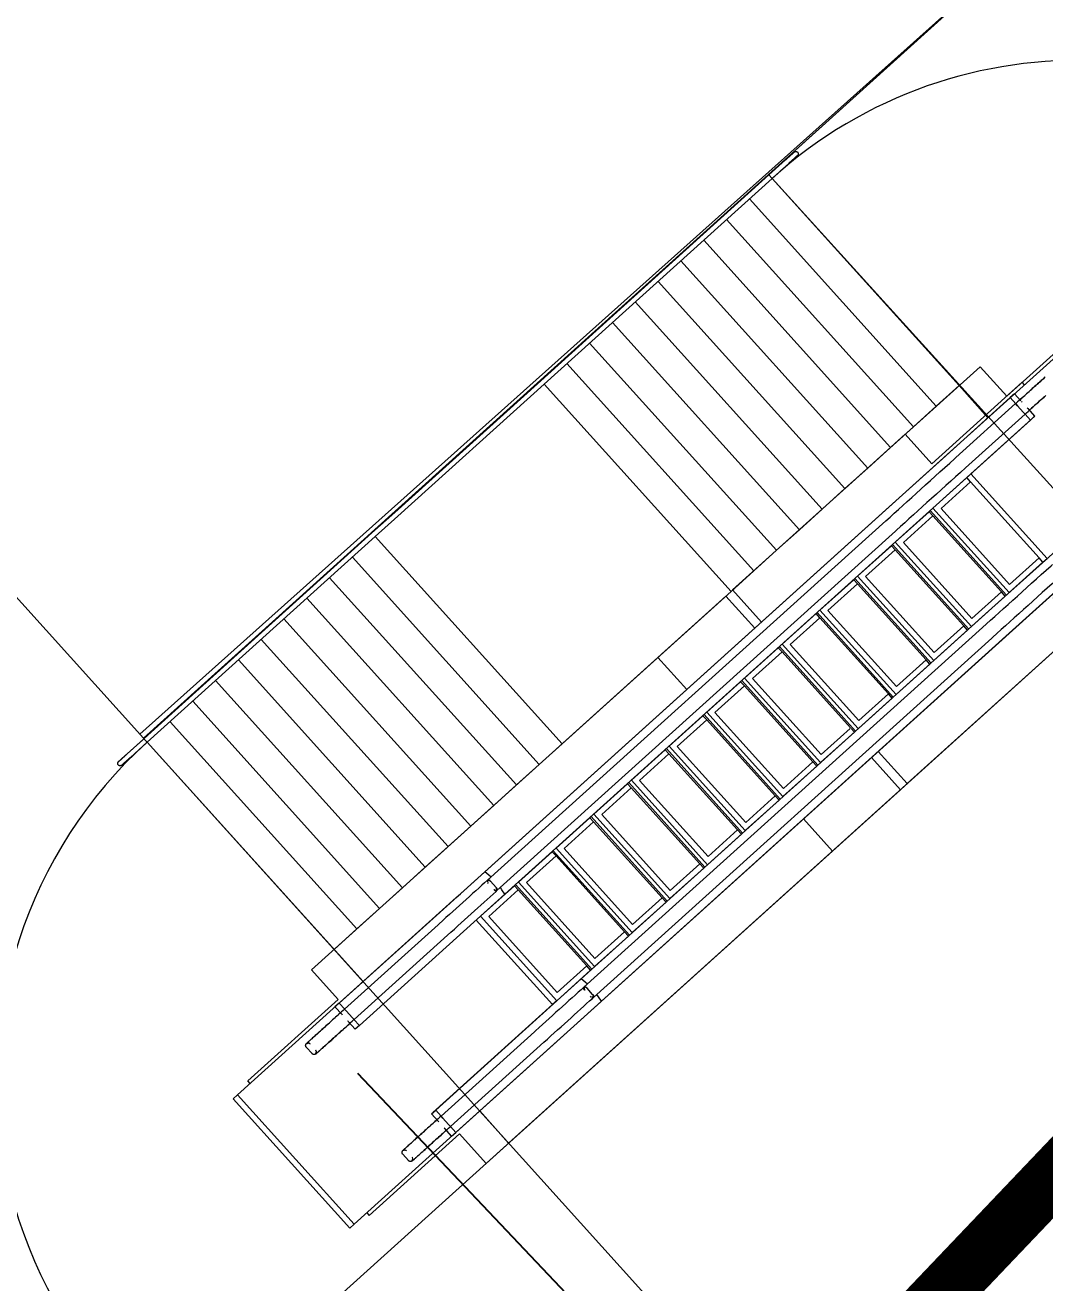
# Model space of a CAD drawing. Header units: metres. Extents: x 286532 to 329498, y 7396783 to 7466136.
# Drawn here: x 320683.23 to 320692.2, y 7414663.21 to 7414674.26 of the extents above; entities that cross this region are included whole.
import ezdxf

# ---------------------------------------------------------------- set-up
doc = ezdxf.new("R2010")
doc.units = ezdxf.units.M
doc.header["$LTSCALE"] = 10
doc.layers.get('0').update_dxf_attribs({"color": 255})
for name, color, linetype, lineweight in [('_  ARQ-AUX-001', 1, 'Continuous', 5), ('_AUX-PLATAFORMA COTAS', 1, 'Continuous', 25), ('_TEXTO DESAP ESTAÇÕES', 50, 'Continuous', 0), ('X1$0$ARQ-COR-VIS', 1, 'Continuous', 5), ('X1$0$ARQ-GEN', 1, 'Continuous', 5)]:
    doc.layers.add(name, color=color, linetype=linetype, lineweight=lineweight)
doc.styles.get("Standard").update_dxf_attribs({"font": 'arial.ttf'})
doc.dimstyles.new('ISO-25', dxfattribs={"dimtxt": 2.5, "dimasz": 2.5, "dimexe": 1.25, "dimexo": 0.625, "dimtad": 1, "dimtxsty": 'Standard', "dimcen": 2.5, "dimadec": 0, "dimazin": 0, "dimtfac": 1, "dimtmove": 0, "dimatfit": 3, "dimfxl": 1, "dimarcsym": 0})

# ---------------------------------------------------------------- blocks, each defined once
blk = doc.blocks.new('X1$0$Railing - FE0-42mm-2545997-E05 - IMPLANTAÇÃO')
at = {"layer": 'X1$0$ARQ-COR-VIS'}
for p, q in [((-0.021, 0.198), (-0.021, 0)), ((-0.021, 0.198), (-0.021, 0.013)), ((0.021, 0), (0.021, 0.198)), ((0.021, 0.013), (0.021, 0.198)), ((-0.018, 0.013), (-0.018, 0.013)), ((0.018, 0.013), (0.018, 0.013))]:
    blk.add_line(p, q, dxfattribs=at)
at = {"layer": 'X1$0$ARQ-COR-VIS', "flags": 128}
for points in [[(-0.021, 0.3), (-0.021, 0.301), (-0.021, 0.302), (-0.021, 0.303), (-0.021, 0.303), (-0.021, 0.304), (-0.02, 0.305), (-0.02, 0.306), (-0.02, 0.307), (-0.02, 0.307), (-0.019, 0.308), (-0.019, 0.309), (-0.019, 0.31), (-0.018, 0.31), (-0.018, 0.311), (-0.017, 0.312), (-0.017, 0.313), (-0.016, 0.313), (-0.016, 0.314), (-0.015, 0.314), (-0.015, 0.315), (-0.014, 0.316), (-0.013, 0.316), (-0.013, 0.317), (-0.012, 0.317), (-0.011, 0.318), (-0.011, 0.318), (-0.01, 0.319), (-0.009, 0.319), (-0.008, 0.319), (-0.008, 0.32), (-0.007, 0.32), (-0.006, 0.32), (-0.005, 0.32), (-0.004, 0.321), (-0.004, 0.321), (-0.003, 0.321), (-0.002, 0.321), (-0.001, 0.321), (0, 0.321), (0, 0.321)], [(-0.021, 0.3), (-0.021, 0.3), (-0.021, 0.3), (-0.021, 0.299), (-0.021, 0.299), (-0.021, 0.298), (-0.021, 0.297), (-0.021, 0.296), (-0.021, 0.295), (-0.021, 0.293), (-0.021, 0.292), (-0.021, 0.29), (-0.021, 0.289), (-0.021, 0.287), (-0.021, 0.284), (-0.021, 0.282), (-0.021, 0.28), (-0.021, 0.277), (-0.021, 0.275), (-0.021, 0.272), (-0.021, 0.269), (-0.021, 0.266), (-0.021, 0.263), (-0.021, 0.26), (-0.021, 0.257), (-0.021, 0.253), (-0.021, 0.25), (-0.021, 0.246), (-0.021, 0.243), (-0.021, 0.239), (-0.021, 0.235), (-0.021, 0.231), (-0.021, 0.228), (-0.021, 0.224), (-0.021, 0.22), (-0.021, 0.216), (-0.021, 0.212), (-0.021, 0.208), (-0.021, 0.204), (-0.021, 0.199), (-0.021, 0.198)], [(-0.021, 0.198), (-0.021, 0.202), (-0.021, 0.207), (-0.021, 0.211), (-0.021, 0.215), (-0.021, 0.219), (-0.021, 0.223), (-0.021, 0.226), (-0.021, 0.23), (-0.021, 0.234), (-0.021, 0.238), (-0.021, 0.242), (-0.021, 0.245), (-0.021, 0.249), (-0.021, 0.252), (-0.021, 0.256), (-0.021, 0.259), (-0.021, 0.262), (-0.021, 0.265), (-0.021, 0.268), (-0.021, 0.271), (-0.021, 0.274), (-0.021, 0.277), (-0.021, 0.279), (-0.021, 0.282), (-0.021, 0.284), (-0.021, 0.286), (-0.021, 0.288), (-0.021, 0.29), (-0.021, 0.292), (-0.021, 0.293), (-0.021, 0.294), (-0.021, 0.296), (-0.021, 0.297), (-0.021, 0.298), (-0.021, 0.299), (-0.021, 0.299), (-0.021, 0.3), (-0.021, 0.3), (-0.021, 0.3)], [(0, 0.321), (0.001, 0.321), (0.002, 0.321), (0.003, 0.321), (0.003, 0.321), (0.004, 0.321), (0.005, 0.32), (0.006, 0.32), (0.007, 0.32), (0.007, 0.32), (0.008, 0.319), (0.009, 0.319), (0.01, 0.319), (0.01, 0.318), (0.011, 0.318), (0.012, 0.317), (0.013, 0.317), (0.013, 0.316), (0.014, 0.316), (0.014, 0.315), (0.015, 0.315), (0.016, 0.314), (0.016, 0.313), (0.017, 0.313), (0.017, 0.312), (0.018, 0.311), (0.018, 0.311), (0.019, 0.31), (0.019, 0.309), (0.019, 0.308), (0.02, 0.308), (0.02, 0.307), (0.02, 0.306), (0.02, 0.305), (0.021, 0.304), (0.021, 0.304), (0.021, 0.303), (0.021, 0.302), (0.021, 0.301), (0.021, 0.3), (0.021, 0.3)], [(0.021, 0.198), (0.021, 0.202), (0.021, 0.207), (0.021, 0.211), (0.021, 0.215), (0.021, 0.219), (0.021, 0.223), (0.021, 0.226), (0.021, 0.23), (0.021, 0.234), (0.021, 0.238), (0.021, 0.242), (0.021, 0.245), (0.021, 0.249), (0.021, 0.252), (0.021, 0.256), (0.021, 0.259), (0.021, 0.262), (0.021, 0.265), (0.021, 0.268), (0.021, 0.271), (0.021, 0.274), (0.021, 0.277), (0.021, 0.279), (0.021, 0.282), (0.021, 0.284), (0.021, 0.286), (0.021, 0.288), (0.021, 0.29), (0.021, 0.292), (0.021, 0.293), (0.021, 0.294), (0.021, 0.296), (0.021, 0.297), (0.021, 0.298), (0.021, 0.299), (0.021, 0.299), (0.021, 0.3), (0.021, 0.3), (0.021, 0.3)], [(0.021, 0.3), (0.021, 0.3), (0.021, 0.3), (0.021, 0.299), (0.021, 0.299), (0.021, 0.298), (0.021, 0.297), (0.021, 0.296), (0.021, 0.295), (0.021, 0.293), (0.021, 0.292), (0.021, 0.29), (0.021, 0.289), (0.021, 0.287), (0.021, 0.284), (0.021, 0.282), (0.021, 0.28), (0.021, 0.277), (0.021, 0.275), (0.021, 0.272), (0.021, 0.269), (0.021, 0.266), (0.021, 0.263), (0.021, 0.26), (0.021, 0.257), (0.021, 0.253), (0.021, 0.25), (0.021, 0.246), (0.021, 0.243), (0.021, 0.239), (0.021, 0.235), (0.021, 0.231), (0.021, 0.228), (0.021, 0.224), (0.021, 0.22), (0.021, 0.216), (0.021, 0.212), (0.021, 0.208), (0.021, 0.204), (0.021, 0.199), (0.021, 0.198)]]:
    blk.add_lwpolyline(points, dxfattribs=at)
at = {"layer": 'X1$0$ARQ-COR-VIS'}
for start, end in [(154.2857, 180), (360, 25.7143)]:
    blk.add_arc((0, 0), 0.021, start, end, dxfattribs=at)
blk = doc.blocks.new('X1$0$Railing - FE0-42mm-2545999-E05 - IMPLANTAÇÃO')
at = {"layer": 'X1$0$ARQ-COR-VIS'}
for p, q in [((0.021, -0.198), (0.021, 0)), ((-0.021, -0.004), (-0.021, -0.198)), ((-0.021, -0.013), (-0.021, -0.198)), ((-0.018, -0.013), (-0.018, -0.013)), ((0.018, -0.013), (0.018, -0.013)), ((0.021, -0.198), (0.021, -0.013))]:
    blk.add_line(p, q, dxfattribs=at)
at = {"layer": 'X1$0$ARQ-COR-VIS', "flags": 128}
for points in [[(-0.021, -0.3), (-0.021, -0.3), (-0.021, -0.3), (-0.021, -0.299), (-0.021, -0.299), (-0.021, -0.298), (-0.021, -0.297), (-0.021, -0.296), (-0.021, -0.295), (-0.021, -0.293), (-0.021, -0.292), (-0.021, -0.29), (-0.021, -0.289), (-0.021, -0.287), (-0.021, -0.284), (-0.021, -0.282), (-0.021, -0.28), (-0.021, -0.277), (-0.021, -0.275), (-0.021, -0.272), (-0.021, -0.269), (-0.021, -0.266), (-0.021, -0.263), (-0.021, -0.26), (-0.021, -0.257), (-0.021, -0.253), (-0.021, -0.25), (-0.021, -0.246), (-0.021, -0.243), (-0.021, -0.239), (-0.021, -0.235), (-0.021, -0.231), (-0.021, -0.228), (-0.021, -0.224), (-0.021, -0.22), (-0.021, -0.216), (-0.021, -0.212), (-0.021, -0.208), (-0.021, -0.204), (-0.021, -0.199), (-0.021, -0.198)], [(-0.021, -0.198), (-0.021, -0.202), (-0.021, -0.207), (-0.021, -0.211), (-0.021, -0.215), (-0.021, -0.219), (-0.021, -0.223), (-0.021, -0.226), (-0.021, -0.23), (-0.021, -0.234), (-0.021, -0.238), (-0.021, -0.242), (-0.021, -0.245), (-0.021, -0.249), (-0.021, -0.252), (-0.021, -0.256), (-0.021, -0.259), (-0.021, -0.262), (-0.021, -0.265), (-0.021, -0.268), (-0.021, -0.271), (-0.021, -0.274), (-0.021, -0.277), (-0.021, -0.279), (-0.021, -0.282), (-0.021, -0.284), (-0.021, -0.286), (-0.021, -0.288), (-0.021, -0.29), (-0.021, -0.292), (-0.021, -0.293), (-0.021, -0.294), (-0.021, -0.296), (-0.021, -0.297), (-0.021, -0.298), (-0.021, -0.299), (-0.021, -0.299), (-0.021, -0.3), (-0.021, -0.3), (-0.021, -0.3)], [(0.021, -0.198), (0.021, -0.202), (0.021, -0.207), (0.021, -0.211), (0.021, -0.215), (0.021, -0.219), (0.021, -0.223), (0.021, -0.226), (0.021, -0.23), (0.021, -0.234), (0.021, -0.238), (0.021, -0.242), (0.021, -0.245), (0.021, -0.249), (0.021, -0.252), (0.021, -0.256), (0.021, -0.259), (0.021, -0.262), (0.021, -0.265), (0.021, -0.268), (0.021, -0.271), (0.021, -0.274), (0.021, -0.277), (0.021, -0.279), (0.021, -0.282), (0.021, -0.284), (0.021, -0.286), (0.021, -0.288), (0.021, -0.29), (0.021, -0.292), (0.021, -0.293), (0.021, -0.294), (0.021, -0.296), (0.021, -0.297), (0.021, -0.298), (0.021, -0.299), (0.021, -0.299), (0.021, -0.3), (0.021, -0.3), (0.021, -0.3)], [(0.021, -0.3), (0.021, -0.3), (0.021, -0.3), (0.021, -0.299), (0.021, -0.299), (0.021, -0.298), (0.021, -0.297), (0.021, -0.296), (0.021, -0.295), (0.021, -0.293), (0.021, -0.292), (0.021, -0.29), (0.021, -0.289), (0.021, -0.287), (0.021, -0.284), (0.021, -0.282), (0.021, -0.28), (0.021, -0.277), (0.021, -0.275), (0.021, -0.272), (0.021, -0.269), (0.021, -0.266), (0.021, -0.263), (0.021, -0.26), (0.021, -0.257), (0.021, -0.253), (0.021, -0.25), (0.021, -0.246), (0.021, -0.243), (0.021, -0.239), (0.021, -0.235), (0.021, -0.231), (0.021, -0.228), (0.021, -0.224), (0.021, -0.22), (0.021, -0.216), (0.021, -0.212), (0.021, -0.208), (0.021, -0.204), (0.021, -0.199), (0.021, -0.198)], [(0, -0.321), (-0.001, -0.321), (-0.002, -0.321), (-0.003, -0.321), (-0.003, -0.321), (-0.004, -0.321), (-0.005, -0.32), (-0.006, -0.32), (-0.007, -0.32), (-0.007, -0.32), (-0.008, -0.319), (-0.009, -0.319), (-0.01, -0.319), (-0.01, -0.318), (-0.011, -0.318), (-0.012, -0.317), (-0.013, -0.317), (-0.013, -0.316), (-0.014, -0.316), (-0.014, -0.315), (-0.015, -0.315), (-0.016, -0.314), (-0.016, -0.313), (-0.017, -0.313), (-0.017, -0.312), (-0.018, -0.311), (-0.018, -0.311), (-0.019, -0.31), (-0.019, -0.309), (-0.019, -0.308), (-0.02, -0.308), (-0.02, -0.307), (-0.02, -0.306), (-0.02, -0.305), (-0.021, -0.304), (-0.021, -0.304), (-0.021, -0.303), (-0.021, -0.302), (-0.021, -0.301), (-0.021, -0.3), (-0.021, -0.3)], [(0.021, -0.3), (0.021, -0.301), (0.021, -0.302), (0.021, -0.303), (0.021, -0.303), (0.021, -0.304), (0.02, -0.305), (0.02, -0.306), (0.02, -0.307), (0.02, -0.307), (0.019, -0.308), (0.019, -0.309), (0.019, -0.31), (0.018, -0.31), (0.018, -0.311), (0.017, -0.312), (0.017, -0.313), (0.016, -0.313), (0.016, -0.314), (0.015, -0.314), (0.015, -0.315), (0.014, -0.316), (0.013, -0.316), (0.013, -0.317), (0.012, -0.317), (0.011, -0.318), (0.011, -0.318), (0.01, -0.319), (0.009, -0.319), (0.008, -0.319), (0.008, -0.32), (0.007, -0.32), (0.006, -0.32), (0.005, -0.32), (0.004, -0.321), (0.004, -0.321), (0.003, -0.321), (0.002, -0.321), (0.001, -0.321), (0, -0.321), (0, -0.321)]]:
    blk.add_lwpolyline(points, dxfattribs=at)
at = {"layer": 'X1$0$ARQ-COR-VIS'}
for start, end in [(180, 205.7143), (334.2857, 360)]:
    blk.add_arc((0, 0), 0.021, start, end, dxfattribs=at)
blk = doc.blocks.new('X1$0$Railing - Railing-2534729-E05 - IMPLANTAÇÃO')
at = {"layer": 'X1$0$ARQ-COR-VIS'}
for p, q in [((354.969, 457.216), (352.297, 456.823)), ((354.975, 457.174), (352.304, 456.782)), ((354.969, 457.216), (354.975, 457.174)), ((352.297, 456.823), (350.586, 456.572)), ((352.304, 456.782), (350.592, 456.53)), ((350.319, 456.533), (347.652, 456.141)), ((350.586, 456.572), (350.319, 456.533)), ((350.592, 456.53), (350.325, 456.491)), ((350.325, 456.491), (347.654, 456.099)), ((347.654, 456.099), (347.647, 456.14))]:
    blk.add_line(p, q, dxfattribs=at)
at = {"rotation": 278.3601368995013}
for name, p in [('X1$0$Railing - FE0-42mm-2545997-E05 - IMPLANTAÇÃO', (354.972, 457.195)), ('X1$0$Railing - FE0-42mm-2545999-E05 - IMPLANTAÇÃO', (347.65, 456.119))]:
    blk.add_blockref(name, p, dxfattribs=at)
blk = doc.blocks.new('X1$0$Escalator-thyssenkrupp-VelinoXtra-EN115 - VELINO Xtra 35_ 4EK _800_  0_5 m_s 2 flat steps_1000 mm-2534933-E05 - IMPLANTAÇÃO')
at = {"layer": 'X1$0$ARQ-GEN'}
for p, q in [((-1.066, 3.267), (-1.066, 5.177)), ((-1.096, 5.028), (-1.096, 3.958)), ((-1.066, 4.023), (-0.984, 4.023)), ((-1.066, 4.023), (-1.066, 3.973)), ((-0.974, 4.023), (-0.967, 4.023)), ((-0.899, 4.023), (-0.891, 4.023)), ((-0.891, 4.023), (-0.801, 4.023)), ((-0.801, 4.023), (-0.801, 3.973)), ((-0.8, 4.023), (-0.8, 3.267)), ((0.466, 4.008), (0.466, 2.818)), ((-1.446, 3.958), (-1.446, 1.028)), ((-1.096, 3.958), (-1.446, 3.958)), ((-0.994, 3.973), (-1.066, 3.973)), ((-1.066, 3.973), (-0.994, 3.973)), ((-1.066, 3.171), (-1.066, 3.973)), ((-0.97, 3.973), (-0.995, 3.973)), ((-0.995, 3.973), (-0.995, 3.266)), ((-0.995, 3.973), (-0.97, 3.973)), ((-0.896, 3.973), (-0.97, 3.973)), ((-0.97, 3.973), (-0.896, 3.973)), ((-0.871, 3.973), (-0.896, 3.973)), ((-0.896, 3.973), (-0.871, 3.973)), ((-0.801, 3.973), (-0.872, 3.973)), ((-0.872, 3.973), (-0.801, 3.973)), ((-0.871, 3.266), (-0.871, 3.973)), ((-0.801, 3.973), (-0.801, 3.171)), ((0.201, 3.171), (0.201, 3.973)), ((0.846, 3.958), (0.846, 1.028)), ((-1.066, 2.818), (-1.066, 3.267)), ((-1.066, 3.218), (-1.066, 3.267)), ((-1.066, 3.267), (-1.066, 3.267)), ((-1.066, 3.218), (-1.066, 3.218)), ((-0.8, 3.267), (0.2, 3.267)), ((-0.8, 3.267), (-0.8, 3.218)), ((-0.8, 3.218), (-0.8, 2.818)), ((-0.75, 3.218), (-0.8, 3.218)), ((-0.75, 2.868), (-0.75, 3.218)), ((0.15, 3.218), (-0.75, 3.218)), ((-0.75, 3.218), (0.15, 3.218)), ((0.15, 3.218), (-0.75, 3.218)), ((0.2, 3.218), (0.15, 3.218)), ((0.15, 3.218), (0.15, 2.868)), ((0.2, 3.218), (0.2, 3.267)), ((0.2, 2.818), (0.2, 3.218)), ((-1.066, 2.539), (-1.066, 3.171)), ((-0.801, 3.171), (-0.801, 2.539)), ((0.201, 2.539), (0.201, 3.171)), ((0.465, 3.171), (0.465, 2.539)), ((-1.066, -2.538), (-1.066, 2.818)), ((-0.8, 2.818), (0.2, 2.818)), ((0.2, 2.785), (-0.8, 2.785)), ((-0.8, 2.771), (-0.8, 2.784)), ((-0.8, 2.771), (-0.8, 2.371)), ((-0.75, 2.771), (-0.8, 2.771)), ((0.15, 2.868), (-0.75, 2.868)), ((-0.75, 2.422), (-0.75, 2.771)), ((0.15, 2.771), (-0.75, 2.771)), ((0.2, 2.771), (0.15, 2.771)), ((0.15, 2.771), (0.15, 2.422)), ((0.2, 2.784), (0.2, 2.771)), ((0.2, 2.371), (0.2, 2.771)), ((0.466, 2.818), (0.466, -2.538)), ((-1.066, -2.25), (-1.066, 2.539)), ((-0.995, 2.437), (-0.995, -2.281)), ((-0.871, -2.281), (-0.871, 2.437)), ((-0.801, 2.539), (-0.801, -2.25)), ((0.201, -2.25), (0.201, 2.539)), ((0.271, 2.437), (0.271, -2.281)), ((0.395, -2.281), (0.395, 2.437)), ((0.465, 2.539), (0.465, -2.25)), ((-0.8, 2.371), (0.2, 2.371)), ((0.2, 2.339), (-0.8, 2.339)), ((-0.8, 2.325), (-0.8, 2.337)), ((-0.8, 2.325), (-0.8, 1.925)), ((-0.75, 2.325), (-0.8, 2.325)), ((0.15, 2.422), (-0.75, 2.422)), ((-0.75, 1.975), (-0.75, 2.325)), ((0.15, 2.325), (-0.75, 2.325)), ((0.2, 2.325), (0.15, 2.325)), ((0.15, 2.325), (0.15, 1.975)), ((0.2, 2.337), (0.2, 2.325)), ((0.2, 1.925), (0.2, 2.325)), ((-0.8, 1.925), (0.2, 1.925)), ((0.2, 1.893), (-0.8, 1.893)), ((-0.8, 1.879), (-0.8, 1.891)), ((0.15, 1.975), (-0.75, 1.975)), ((0.2, 1.891), (0.2, 1.879)), ((-0.8, 1.879), (-0.8, 1.479)), ((-0.75, 1.879), (-0.8, 1.879)), ((-0.75, 1.529), (-0.75, 1.879)), ((0.15, 1.879), (-0.75, 1.879)), ((0.2, 1.879), (0.15, 1.879)), ((0.15, 1.879), (0.15, 1.529)), ((0.2, 1.479), (0.2, 1.879)), ((-0.8, 1.479), (0.2, 1.479)), ((0.2, 1.446), (-0.8, 1.446)), ((-0.8, 1.433), (-0.8, 1.445)), ((0.15, 1.529), (-0.75, 1.529)), ((0.2, 1.445), (0.2, 1.433)), ((-0.8, 1.433), (-0.8, 1.033)), ((-0.75, 1.433), (-0.8, 1.433)), ((-0.75, 1.083), (-0.75, 1.433)), ((0.15, 1.433), (-0.75, 1.433)), ((0.2, 1.433), (0.15, 1.433)), ((0.15, 1.433), (0.15, 1.083)), ((0.2, 1.036), (0.2, 1.433)), ((-1.446, 1.028), (-1.066, 1.028)), ((-0.8, 1.033), (0.197, 1.033)), ((0.2, 1), (-0.8, 1)), ((-0.8, 0.986), (-0.8, 0.999)), ((0.15, 1.083), (-0.75, 1.083)), ((0.2, 0.999), (0.2, 0.986)), ((0.846, 1.028), (0.466, 1.028)), ((-1.446, 0.947), (-1.066, 0.947)), ((-1.446, -3.958), (-1.446, 0.947)), ((-0.8, 0.986), (-0.8, 0.586)), ((-0.75, 0.986), (-0.8, 0.986)), ((-0.75, 0.636), (-0.75, 0.986)), ((0.15, 0.986), (-0.75, 0.986)), ((0.15, 0.979), (0.15, 0.636)), ((0.2, 0.986), (0.157, 0.986)), ((0.2, 0.586), (0.2, 0.986)), ((0.846, 0.947), (0.466, 0.947)), ((0.846, -3.958), (0.846, 0.947)), ((-0.8, 0.586), (0.2, 0.586)), ((0.2, 0.554), (-0.8, 0.554)), ((0.15, 0.636), (-0.75, 0.636)), ((-0.8, 0.54), (-0.8, 0.552)), ((-0.8, 0.54), (-0.8, 0.14)), ((-0.75, 0.54), (-0.8, 0.54)), ((-0.75, 0.19), (-0.75, 0.54)), ((0.15, 0.54), (-0.75, 0.54)), ((0.2, 0.54), (0.15, 0.54)), ((0.15, 0.54), (0.15, 0.19)), ((0.2, 0.552), (0.2, 0.54)), ((0.2, 0.14), (0.2, 0.54)), ((-0.8, 0.14), (0.2, 0.14)), ((0.15, 0.19), (-0.75, 0.19)), ((0.2, 0.108), (-0.8, 0.108)), ((-0.8, 0.094), (-0.8, 0.106)), ((-0.8, 0.094), (-0.8, -0.306)), ((-0.75, 0.094), (-0.8, 0.094)), ((-0.75, -0.256), (-0.75, 0.094)), ((0.15, 0.094), (-0.75, 0.094)), ((0.2, 0.094), (0.15, 0.094)), ((0.15, 0.094), (0.15, -0.256)), ((0.2, 0.106), (0.2, 0.094)), ((0.2, -0.306), (0.2, 0.094)), ((-0.8, -0.306), (0.2, -0.306)), ((0.15, -0.256), (-0.75, -0.256)), ((0.2, -0.339), (-0.8, -0.339)), ((-0.8, -0.353), (-0.8, -0.34)), ((-0.8, -0.353), (-0.8, -0.753)), ((-0.75, -0.353), (-0.8, -0.353)), ((-0.75, -0.702), (-0.75, -0.353)), ((0.15, -0.353), (-0.75, -0.353)), ((0.2, -0.353), (0.15, -0.353)), ((0.15, -0.353), (0.15, -0.702)), ((0.2, -0.34), (0.2, -0.353)), ((0.2, -0.753), (0.2, -0.353)), ((-0.8, -0.753), (0.2, -0.753)), ((0.15, -0.702), (-0.75, -0.702)), ((0.2, -0.785), (-0.8, -0.785)), ((-0.8, -0.799), (-0.8, -0.787)), ((-0.8, -0.799), (-0.8, -1.199)), ((-0.75, -0.799), (-0.8, -0.799)), ((-0.75, -1.149), (-0.75, -0.799)), ((0.15, -0.799), (-0.75, -0.799)), ((0.2, -0.799), (0.15, -0.799)), ((0.15, -0.799), (0.15, -1.149)), ((0.2, -0.787), (0.2, -0.799)), ((0.2, -1.199), (0.2, -0.799)), ((-0.8, -1.199), (0.2, -1.199)), ((0.15, -1.149), (-0.75, -1.149)), ((0.2, -1.231), (-0.8, -1.231)), ((-0.8, -1.245), (-0.8, -1.233)), ((-0.8, -1.245), (-0.8, -1.645)), ((-0.75, -1.245), (-0.8, -1.245)), ((-0.75, -1.595), (-0.75, -1.245)), ((0.15, -1.245), (-0.75, -1.245)), ((0.2, -1.245), (0.15, -1.245)), ((0.15, -1.245), (0.15, -1.595)), ((0.2, -1.233), (0.2, -1.245)), ((0.2, -1.645), (0.2, -1.245)), ((-0.8, -1.645), (0.2, -1.645)), ((0.15, -1.595), (-0.75, -1.595)), ((0.2, -1.678), (-0.8, -1.678)), ((-0.8, -1.691), (-0.8, -1.679)), ((-0.8, -1.691), (-0.8, -2.091)), ((-0.75, -1.691), (-0.8, -1.691)), ((-0.75, -2.041), (-0.75, -1.691)), ((0.15, -1.691), (-0.75, -1.691)), ((0.2, -1.691), (0.15, -1.691)), ((0.15, -1.691), (0.15, -2.041)), ((0.2, -1.679), (0.2, -1.691)), ((0.2, -2.091), (0.2, -1.691)), ((-0.8, -2.091), (0.2, -2.091)), ((0.15, -2.041), (-0.75, -2.041)), ((0.2, -2.124), (-0.8, -2.124)), ((-0.8, -2.138), (-0.8, -2.126)), ((-0.8, -2.138), (-0.8, -2.538)), ((-0.75, -2.138), (-0.8, -2.138)), ((-0.75, -2.488), (-0.75, -2.138)), ((0.15, -2.138), (-0.75, -2.138)), ((0.2, -2.138), (0.15, -2.138)), ((0.15, -2.138), (0.15, -2.488)), ((0.2, -2.126), (0.2, -2.138)), ((0.2, -2.538), (0.2, -2.138)), ((-1.066, -2.822), (-1.066, -2.25)), ((-0.896, -2.267), (-0.97, -2.267)), ((-0.801, -2.25), (-0.801, -2.822)), ((0.201, -2.822), (0.201, -2.25)), ((0.37, -2.267), (0.296, -2.267)), ((0.465, -2.25), (0.465, -2.822)), ((-1.066, -2.589), (-1.066, -2.538)), ((-1.066, -2.589), (-1.066, -2.538)), ((-1.066, -2.538), (-1.066, -2.538)), ((-0.8, -2.538), (0.2, -2.538)), ((0.15, -2.488), (-0.75, -2.488)), ((0.2, -2.538), (0.2, -2.589)), ((0.466, -2.538), (0.466, -4.006)), ((-1.066, -5.177), (-1.066, -2.589)), ((-1.066, -2.589), (-1.066, -2.589)), ((-0.801, -2.589), (0.2, -2.589)), ((0.2, -2.589), (0.2, -4.006)), ((-1.066, -3.973), (-1.066, -2.822)), ((-0.995, -2.867), (-0.995, -3.973)), ((-0.871, -3.973), (-0.871, -2.867)), ((-0.801, -3.973), (-0.801, -2.822)), ((0.201, -2.822), (0.201, -3.973)), ((0.271, -2.867), (0.271, -3.973)), ((0.395, -3.973), (0.395, -2.867)), ((0.465, -2.822), (0.465, -3.973)), ((-1.096, -3.958), (-1.446, -3.958)), ((-1.096, -5.028), (-1.096, -3.958)), ((-1.066, -3.973), (-0.994, -3.973)), ((-1.066, -3.973), (-1.066, -4.023)), ((-0.994, -3.973), (-1.066, -3.973)), ((-0.995, -3.973), (-0.97, -3.973)), ((-0.97, -3.973), (-0.995, -3.973)), ((-0.97, -3.973), (-0.896, -3.973)), ((-0.896, -3.973), (-0.97, -3.973)), ((-0.896, -3.973), (-0.871, -3.973)), ((-0.871, -3.973), (-0.896, -3.973)), ((-0.872, -3.973), (-0.801, -3.973)), ((-0.801, -3.973), (-0.872, -3.973)), ((-0.801, -3.973), (-0.801, -4.023)), ((0.201, -3.973), (0.272, -3.973)), ((0.201, -4.023), (0.201, -3.973)), ((0.272, -3.973), (0.201, -3.973)), ((0.271, -3.973), (0.284, -3.973)), ((0.296, -3.973), (0.271, -3.973)), ((0.284, -3.973), (0.29, -3.973)), ((0.29, -3.973), (0.296, -3.973)), ((0.296, -3.973), (0.37, -3.973)), ((0.37, -3.973), (0.296, -3.973)), ((0.37, -3.973), (0.395, -3.973)), ((0.395, -3.973), (0.37, -3.973)), ((0.394, -3.973), (0.465, -3.973)), ((0.465, -3.973), (0.394, -3.973)), ((0.465, -4.023), (0.465, -3.973)), ((0.496, -3.958), (0.846, -3.958)), ((0.496, -5.028), (0.496, -3.958)), ((-0.974, -4.023), (-1.066, -4.023)), ((-0.967, -4.023), (-0.974, -4.023)), ((-0.891, -4.023), (-0.899, -4.023)), ((-0.801, -4.023), (-0.891, -4.023)), ((0.291, -4.023), (0.201, -4.023)), ((0.299, -4.023), (0.291, -4.023)), ((0.374, -4.023), (0.367, -4.023)), ((0.465, -4.023), (0.374, -4.023)), ((0.466, -4.006), (0.466, -5.177)), ((-0.97, -4.448), (-0.896, -4.448)), ((0.296, -4.448), (0.37, -4.448)), ((-1.066, -5.028), (-1.096, -5.028)), ((0.466, -5.028), (0.496, -5.028)), ((-1.066, -5.228), (-1.066, -5.177)), ((-1.066, -5.177), (0.466, -5.177)), ((0.466, -5.177), (0.466, -5.228)), ((-1.066, -5.228), (0.466, -5.228)), ((-1.066, -5.228), (0.466, -5.228))]:
    blk.add_line(p, q, dxfattribs=at)
at = {"layer": 'X1$0$ARQ-GEN', "flags": 128}
for points in [[(-0.995, 4.027), (-0.995, 4.045), (-0.995, 4.063), (-0.995, 4.08), (-0.995, 4.098), (-0.995, 4.115), (-0.995, 4.132), (-0.995, 4.149), (-0.995, 4.165), (-0.995, 4.181), (-0.995, 4.197), (-0.995, 4.213), (-0.995, 4.228), (-0.995, 4.242), (-0.995, 4.256), (-0.995, 4.27), (-0.995, 4.284), (-0.995, 4.296), (-0.995, 4.309), (-0.995, 4.32)], [(-0.995, 4.323), (-0.995, 4.312), (-0.995, 4.3), (-0.995, 4.287), (-0.995, 4.274), (-0.995, 4.26), (-0.995, 4.246), (-0.995, 4.232), (-0.995, 4.217), (-0.995, 4.201), (-0.995, 4.186), (-0.995, 4.17), (-0.995, 4.153), (-0.995, 4.137), (-0.995, 4.12), (-0.995, 4.103), (-0.995, 4.085), (-0.995, 4.068), (-0.995, 4.05), (-0.995, 4.032), (-0.995, 4.014), (-0.995, 3.996), (-0.995, 3.978), (-0.995, 3.973)], [(-0.871, 3.973), (-0.871, 3.991), (-0.871, 4.009), (-0.871, 4.027), (-0.871, 4.045), (-0.871, 4.063), (-0.871, 4.08), (-0.871, 4.098), (-0.871, 4.115), (-0.871, 4.132), (-0.871, 4.149), (-0.871, 4.165), (-0.871, 4.181), (-0.871, 4.197), (-0.871, 4.213)], [(-0.871, 4.217), (-0.871, 4.201), (-0.871, 4.186), (-0.871, 4.17), (-0.871, 4.153), (-0.871, 4.137), (-0.871, 4.12), (-0.871, 4.103), (-0.871, 4.085), (-0.871, 4.068), (-0.871, 4.05), (-0.871, 4.032)], [(-0.995, 2.437), (-0.995, 2.485), (-0.995, 2.534), (-0.995, 2.584), (-0.995, 2.636), (-0.995, 2.688), (-0.995, 2.742), (-0.995, 2.796), (-0.995, 2.851), (-0.995, 2.907), (-0.995, 2.963), (-0.995, 3.02), (-0.995, 3.077), (-0.995, 3.134), (-0.995, 3.192), (-0.995, 3.25), (-0.995, 3.266)], [(-0.871, 3.266), (-0.871, 3.208), (-0.871, 3.15), (-0.871, 3.093), (-0.871, 3.035), (-0.871, 2.978), (-0.871, 2.922), (-0.871, 2.866), (-0.871, 2.811), (-0.871, 2.756), (-0.871, 2.703), (-0.871, 2.65), (-0.871, 2.598), (-0.871, 2.548), (-0.871, 2.498), (-0.871, 2.45), (-0.871, 2.437)], [(0.271, 2.437), (0.271, 2.485), (0.271, 2.534), (0.271, 2.584), (0.271, 2.636), (0.271, 2.688), (0.271, 2.742), (0.271, 2.796), (0.271, 2.851), (0.271, 2.907), (0.271, 2.963), (0.271, 3.02), (0.271, 3.077), (0.271, 3.134), (0.271, 3.192), (0.271, 3.25), (0.271, 3.266)], [(0.395, 3.266), (0.395, 3.208), (0.395, 3.15), (0.395, 3.093), (0.395, 3.035), (0.395, 2.978), (0.395, 2.922), (0.395, 2.866), (0.395, 2.811), (0.395, 2.756), (0.395, 2.703), (0.395, 2.65), (0.395, 2.598), (0.395, 2.548), (0.395, 2.498), (0.395, 2.45), (0.395, 2.437)], [(-0.994, -2.24), (-1.02, -2.243), (-1.066, -2.25)], [(-0.995, -2.281), (-0.995, -2.315), (-0.995, -2.349), (-0.995, -2.385), (-0.995, -2.421), (-0.995, -2.458), (-0.995, -2.496), (-0.995, -2.534), (-0.995, -2.573), (-0.995, -2.612), (-0.995, -2.652), (-0.995, -2.692), (-0.995, -2.732), (-0.995, -2.773), (-0.995, -2.813), (-0.995, -2.854), (-0.995, -2.867)], [(-0.801, -2.25), (-0.846, -2.244), (-0.872, -2.24)], [(-0.871, -2.867), (-0.871, -2.826), (-0.871, -2.785), (-0.871, -2.745), (-0.871, -2.705), (-0.871, -2.664), (-0.871, -2.625), (-0.871, -2.585), (-0.871, -2.546), (-0.871, -2.508), (-0.871, -2.47), (-0.871, -2.433), (-0.871, -2.396), (-0.871, -2.361), (-0.871, -2.326), (-0.871, -2.292), (-0.871, -2.281)], [(0.272, -2.24), (0.246, -2.244), (0.201, -2.25)], [(0.271, -2.281), (0.271, -2.315), (0.271, -2.349), (0.271, -2.385), (0.271, -2.421), (0.271, -2.458), (0.271, -2.496), (0.271, -2.534), (0.271, -2.573), (0.271, -2.612), (0.271, -2.652), (0.271, -2.692), (0.271, -2.732), (0.271, -2.773), (0.271, -2.813), (0.271, -2.854), (0.271, -2.867)], [(0.465, -2.25), (0.42, -2.243), (0.394, -2.24)], [(0.395, -2.867), (0.395, -2.826), (0.395, -2.785), (0.395, -2.745), (0.395, -2.705), (0.395, -2.664), (0.395, -2.625), (0.395, -2.585), (0.395, -2.546), (0.395, -2.508), (0.395, -2.47), (0.395, -2.433), (0.395, -2.396), (0.395, -2.361), (0.395, -2.326), (0.395, -2.292), (0.395, -2.281)], [(-0.995, -3.973), (-0.995, -3.991), (-0.995, -4.009), (-0.995, -4.027), (-0.995, -4.045), (-0.995, -4.063), (-0.995, -4.08), (-0.995, -4.098), (-0.995, -4.115), (-0.995, -4.132), (-0.995, -4.149), (-0.995, -4.165), (-0.995, -4.181), (-0.995, -4.197), (-0.995, -4.213), (-0.995, -4.228), (-0.995, -4.242), (-0.995, -4.256), (-0.995, -4.27), (-0.995, -4.284), (-0.995, -4.296), (-0.995, -4.309), (-0.995, -4.32), (-0.995, -4.332), (-0.995, -4.342), (-0.995, -4.352), (-0.995, -4.362), (-0.995, -4.37), (-0.995, -4.379), (-0.995, -4.386), (-0.995, -4.393), (-0.995, -4.399), (-0.995, -4.405), (-0.995, -4.409), (-0.995, -4.414), (-0.995, -4.417), (-0.995, -4.42), (-0.995, -4.422), (-0.995, -4.423), (-0.995, -4.423), (-0.995, -4.424)], [(-0.871, -4.424), (-0.871, -4.423), (-0.871, -4.422), (-0.871, -4.42), (-0.871, -4.418), (-0.871, -4.415), (-0.871, -4.411), (-0.871, -4.406), (-0.871, -4.401), (-0.871, -4.395), (-0.871, -4.388), (-0.871, -4.381), (-0.871, -4.373), (-0.871, -4.364), (-0.871, -4.355), (-0.871, -4.345), (-0.871, -4.334), (-0.871, -4.323), (-0.871, -4.312), (-0.871, -4.3), (-0.871, -4.287), (-0.871, -4.274), (-0.871, -4.26), (-0.871, -4.246), (-0.871, -4.232), (-0.871, -4.217), (-0.871, -4.201), (-0.871, -4.186), (-0.871, -4.17), (-0.871, -4.153), (-0.871, -4.137), (-0.871, -4.12), (-0.871, -4.103), (-0.871, -4.085), (-0.871, -4.068), (-0.871, -4.05), (-0.871, -4.032), (-0.871, -4.014), (-0.871, -3.996), (-0.871, -3.978), (-0.871, -3.973)], [(0.271, -3.973), (0.271, -3.991), (0.271, -4.009), (0.271, -4.027), (0.271, -4.045), (0.271, -4.063), (0.271, -4.08), (0.271, -4.098), (0.271, -4.115), (0.271, -4.132), (0.271, -4.149), (0.271, -4.165), (0.271, -4.181), (0.271, -4.197), (0.271, -4.213), (0.271, -4.228), (0.271, -4.242), (0.271, -4.256), (0.271, -4.27), (0.271, -4.284), (0.271, -4.296), (0.271, -4.309), (0.271, -4.32), (0.271, -4.332), (0.271, -4.342), (0.271, -4.352), (0.271, -4.362), (0.271, -4.37), (0.271, -4.379), (0.271, -4.386), (0.271, -4.393), (0.271, -4.399), (0.271, -4.405), (0.271, -4.409), (0.271, -4.414), (0.271, -4.417), (0.271, -4.42), (0.271, -4.422), (0.271, -4.423), (0.271, -4.423), (0.271, -4.424)], [(0.395, -4.424), (0.395, -4.423), (0.395, -4.422), (0.395, -4.42), (0.395, -4.418), (0.395, -4.415), (0.395, -4.411), (0.395, -4.406), (0.395, -4.401), (0.395, -4.395), (0.395, -4.388), (0.395, -4.381), (0.395, -4.373), (0.395, -4.364), (0.395, -4.355), (0.395, -4.345), (0.395, -4.334), (0.395, -4.323), (0.395, -4.312), (0.395, -4.3), (0.395, -4.287), (0.395, -4.274), (0.395, -4.26), (0.395, -4.246), (0.395, -4.232), (0.395, -4.217), (0.395, -4.201), (0.395, -4.186), (0.395, -4.17), (0.395, -4.153), (0.395, -4.137), (0.395, -4.12), (0.395, -4.103), (0.395, -4.085), (0.395, -4.068), (0.395, -4.05), (0.395, -4.032), (0.395, -4.014), (0.395, -3.996), (0.395, -3.978), (0.395, -3.973)], [(-0.995, -4.424), (-0.995, -4.423), (-0.995, -4.422), (-0.995, -4.42), (-0.995, -4.418), (-0.995, -4.415), (-0.995, -4.411), (-0.995, -4.406), (-0.995, -4.401), (-0.995, -4.395), (-0.995, -4.388), (-0.995, -4.381), (-0.995, -4.373), (-0.995, -4.364), (-0.995, -4.355), (-0.995, -4.345), (-0.995, -4.334), (-0.995, -4.323), (-0.995, -4.312), (-0.995, -4.3), (-0.995, -4.287), (-0.995, -4.274), (-0.995, -4.26), (-0.995, -4.246), (-0.995, -4.232), (-0.995, -4.217), (-0.995, -4.201), (-0.995, -4.186), (-0.995, -4.17), (-0.995, -4.153), (-0.995, -4.137), (-0.995, -4.12), (-0.995, -4.103), (-0.995, -4.085), (-0.995, -4.068), (-0.995, -4.05), (-0.995, -4.032)], [(-0.871, -4.027), (-0.871, -4.045), (-0.871, -4.063), (-0.871, -4.08), (-0.871, -4.098), (-0.871, -4.115), (-0.871, -4.132), (-0.871, -4.149), (-0.871, -4.165), (-0.871, -4.181), (-0.871, -4.197), (-0.871, -4.213), (-0.871, -4.228), (-0.871, -4.242), (-0.871, -4.256), (-0.871, -4.27), (-0.871, -4.284), (-0.871, -4.296), (-0.871, -4.309), (-0.871, -4.32), (-0.871, -4.332), (-0.871, -4.342), (-0.871, -4.352), (-0.871, -4.362), (-0.871, -4.37), (-0.871, -4.379), (-0.871, -4.386), (-0.871, -4.393), (-0.871, -4.399), (-0.871, -4.405), (-0.871, -4.409), (-0.871, -4.414), (-0.871, -4.417), (-0.871, -4.42), (-0.871, -4.422), (-0.871, -4.423), (-0.871, -4.423), (-0.871, -4.424)], [(0.271, -4.424), (0.271, -4.423), (0.271, -4.422), (0.271, -4.42), (0.271, -4.418), (0.271, -4.415), (0.271, -4.411), (0.271, -4.406), (0.271, -4.401), (0.271, -4.395), (0.271, -4.388), (0.271, -4.381), (0.271, -4.373), (0.271, -4.364), (0.271, -4.355), (0.271, -4.345), (0.271, -4.334), (0.271, -4.323), (0.271, -4.312), (0.271, -4.3), (0.271, -4.287), (0.271, -4.274), (0.271, -4.26), (0.271, -4.246), (0.271, -4.232), (0.271, -4.217), (0.271, -4.201), (0.271, -4.186), (0.271, -4.17), (0.271, -4.153), (0.271, -4.137), (0.271, -4.12), (0.271, -4.103), (0.271, -4.085), (0.271, -4.068), (0.271, -4.05), (0.271, -4.032)], [(0.395, -4.027), (0.395, -4.045), (0.395, -4.063), (0.395, -4.08), (0.395, -4.098), (0.395, -4.115), (0.395, -4.132), (0.395, -4.149), (0.395, -4.165), (0.395, -4.181), (0.395, -4.197), (0.395, -4.213), (0.395, -4.228), (0.395, -4.242), (0.395, -4.256), (0.395, -4.27), (0.395, -4.284), (0.395, -4.296), (0.395, -4.309), (0.395, -4.32), (0.395, -4.332), (0.395, -4.342), (0.395, -4.352), (0.395, -4.362), (0.395, -4.37), (0.395, -4.379), (0.395, -4.386), (0.395, -4.393), (0.395, -4.399), (0.395, -4.405), (0.395, -4.409), (0.395, -4.414), (0.395, -4.417), (0.395, -4.42), (0.395, -4.422), (0.395, -4.423), (0.395, -4.423), (0.395, -4.424)], [(-0.97, -4.404), (-0.971, -4.404), (-0.971, -4.404), (-0.972, -4.404), (-0.973, -4.404), (-0.974, -4.404), (-0.975, -4.404), (-0.975, -4.404), (-0.976, -4.405), (-0.977, -4.405), (-0.978, -4.405), (-0.978, -4.405), (-0.979, -4.406), (-0.98, -4.406), (-0.98, -4.407), (-0.981, -4.407), (-0.982, -4.407), (-0.982, -4.408), (-0.983, -4.409), (-0.984, -4.409), (-0.984, -4.41), (-0.985, -4.41), (-0.985, -4.411), (-0.986, -4.411), (-0.986, -4.412), (-0.987, -4.413), (-0.987, -4.413), (-0.987, -4.414), (-0.988, -4.415), (-0.988, -4.416), (-0.988, -4.416), (-0.989, -4.417), (-0.989, -4.418), (-0.989, -4.419), (-0.989, -4.419), (-0.989, -4.42), (-0.99, -4.421), (-0.99, -4.422), (-0.99, -4.422), (-0.99, -4.423), (-0.99, -4.424)], [(-0.876, -4.424), (-0.876, -4.423), (-0.876, -4.422), (-0.876, -4.421), (-0.877, -4.42), (-0.877, -4.42), (-0.877, -4.419), (-0.877, -4.418), (-0.877, -4.417), (-0.878, -4.416), (-0.878, -4.416), (-0.878, -4.415), (-0.879, -4.414), (-0.879, -4.414), (-0.879, -4.413), (-0.88, -4.412), (-0.88, -4.412), (-0.881, -4.411), (-0.881, -4.41), (-0.882, -4.41), (-0.882, -4.409), (-0.883, -4.409), (-0.884, -4.408), (-0.884, -4.408), (-0.885, -4.407), (-0.885, -4.407), (-0.886, -4.406), (-0.887, -4.406), (-0.888, -4.406), (-0.888, -4.405), (-0.889, -4.405), (-0.89, -4.405), (-0.891, -4.404), (-0.891, -4.404), (-0.892, -4.404), (-0.893, -4.404), (-0.894, -4.404), (-0.894, -4.404), (-0.895, -4.404), (-0.896, -4.404), (-0.896, -4.404)], [(0.296, -4.404), (0.295, -4.404), (0.295, -4.404), (0.294, -4.404), (0.293, -4.404), (0.292, -4.404), (0.291, -4.404), (0.291, -4.404), (0.29, -4.405), (0.289, -4.405), (0.288, -4.405), (0.288, -4.405), (0.287, -4.406), (0.286, -4.406), (0.286, -4.407), (0.285, -4.407), (0.284, -4.407), (0.284, -4.408), (0.283, -4.409), (0.282, -4.409), (0.282, -4.41), (0.281, -4.41), (0.281, -4.411), (0.28, -4.411), (0.28, -4.412), (0.279, -4.413), (0.279, -4.413), (0.279, -4.414), (0.278, -4.415), (0.278, -4.416), (0.278, -4.416), (0.277, -4.417), (0.277, -4.418), (0.277, -4.419), (0.277, -4.419), (0.277, -4.42), (0.276, -4.421), (0.276, -4.422), (0.276, -4.422), (0.276, -4.423), (0.276, -4.424)], [(0.39, -4.424), (0.39, -4.423), (0.39, -4.422), (0.39, -4.421), (0.39, -4.42), (0.389, -4.42), (0.389, -4.419), (0.389, -4.418), (0.389, -4.417), (0.388, -4.416), (0.388, -4.416), (0.388, -4.415), (0.388, -4.414), (0.387, -4.414), (0.387, -4.413), (0.386, -4.412), (0.386, -4.412), (0.385, -4.411), (0.385, -4.41), (0.384, -4.41), (0.384, -4.409), (0.383, -4.409), (0.383, -4.408), (0.382, -4.408), (0.381, -4.407), (0.381, -4.407), (0.38, -4.406), (0.379, -4.406), (0.378, -4.406), (0.378, -4.405), (0.377, -4.405), (0.376, -4.405), (0.376, -4.404), (0.375, -4.404), (0.374, -4.404), (0.373, -4.404), (0.372, -4.404), (0.372, -4.404), (0.371, -4.404), (0.37, -4.404), (0.37, -4.404)], [(-0.97, -4.448), (-0.971, -4.448), (-0.972, -4.448), (-0.973, -4.448), (-0.974, -4.448), (-0.975, -4.448), (-0.976, -4.448), (-0.977, -4.448), (-0.978, -4.447), (-0.979, -4.447), (-0.98, -4.447), (-0.98, -4.446), (-0.981, -4.446), (-0.982, -4.445), (-0.983, -4.445), (-0.984, -4.444), (-0.985, -4.444), (-0.985, -4.443), (-0.986, -4.442), (-0.987, -4.442), (-0.988, -4.441), (-0.988, -4.44), (-0.989, -4.439), (-0.99, -4.439), (-0.99, -4.438), (-0.991, -4.437), (-0.991, -4.436), (-0.992, -4.435), (-0.992, -4.434), (-0.993, -4.433), (-0.993, -4.433), (-0.993, -4.432), (-0.994, -4.431), (-0.994, -4.43), (-0.994, -4.429), (-0.994, -4.428), (-0.995, -4.427), (-0.995, -4.426), (-0.995, -4.425), (-0.995, -4.424), (-0.995, -4.424)], [(-0.871, -4.424), (-0.871, -4.425), (-0.871, -4.426), (-0.871, -4.426), (-0.872, -4.427), (-0.872, -4.428), (-0.872, -4.429), (-0.872, -4.43), (-0.873, -4.431), (-0.873, -4.432), (-0.873, -4.433), (-0.874, -4.434), (-0.874, -4.435), (-0.875, -4.436), (-0.875, -4.437), (-0.876, -4.438), (-0.876, -4.438), (-0.877, -4.439), (-0.877, -4.44), (-0.878, -4.441), (-0.879, -4.441), (-0.88, -4.442), (-0.88, -4.443), (-0.881, -4.443), (-0.882, -4.444), (-0.883, -4.445), (-0.884, -4.445), (-0.884, -4.446), (-0.885, -4.446), (-0.886, -4.446), (-0.887, -4.447), (-0.888, -4.447), (-0.889, -4.447), (-0.89, -4.448), (-0.891, -4.448), (-0.892, -4.448), (-0.893, -4.448), (-0.894, -4.448), (-0.895, -4.448), (-0.896, -4.448), (-0.896, -4.448)], [(0.296, -4.448), (0.295, -4.448), (0.294, -4.448), (0.293, -4.448), (0.292, -4.448), (0.291, -4.448), (0.29, -4.448), (0.289, -4.447), (0.288, -4.447), (0.287, -4.447), (0.286, -4.446), (0.286, -4.446), (0.285, -4.446), (0.284, -4.445), (0.283, -4.445), (0.282, -4.444), (0.281, -4.444), (0.281, -4.443), (0.28, -4.442), (0.279, -4.442), (0.278, -4.441), (0.278, -4.44), (0.277, -4.439), (0.276, -4.439), (0.276, -4.438), (0.275, -4.437), (0.275, -4.436), (0.274, -4.435), (0.274, -4.434), (0.273, -4.433), (0.273, -4.433), (0.273, -4.432), (0.272, -4.431), (0.272, -4.43), (0.272, -4.429), (0.272, -4.428), (0.271, -4.427), (0.271, -4.426), (0.271, -4.425), (0.271, -4.424), (0.271, -4.424)], [(0.395, -4.424), (0.395, -4.425), (0.395, -4.426), (0.395, -4.426), (0.394, -4.427), (0.394, -4.428), (0.394, -4.429), (0.394, -4.43), (0.393, -4.431), (0.393, -4.432), (0.393, -4.433), (0.392, -4.434), (0.392, -4.435), (0.391, -4.436), (0.391, -4.437), (0.39, -4.438), (0.39, -4.438), (0.389, -4.439), (0.389, -4.44), (0.388, -4.441), (0.387, -4.441), (0.386, -4.442), (0.386, -4.443), (0.385, -4.443), (0.384, -4.444), (0.383, -4.445), (0.382, -4.445), (0.382, -4.446), (0.381, -4.446), (0.38, -4.446), (0.379, -4.447), (0.378, -4.447), (0.377, -4.447), (0.376, -4.448), (0.375, -4.448), (0.374, -4.448), (0.373, -4.448), (0.372, -4.448), (0.371, -4.448), (0.37, -4.448), (0.37, -4.448)]]:
    blk.add_lwpolyline(points, dxfattribs=at)
at = {"layer": 'X1$0$ARQ-GEN'}
for centre, major_axis, start_param, end_param in [((-0.97, -2.281), (0.025, 0), 1.570796, 3.141591), ((-0.97, -2.281), (0.025, 0), 3.141593, 4.18879), ((-0.97, -2.281), (0.02, 0), 2.356194, 3.14159), ((-0.97, -2.281), (0.02, 0), 3.141593, 3.926991), ((-0.97, -2.281), (0.025, 0), 4.45059, 4.712389), ((-0.97, -2.281), (0.02, 0), 1.570796, 1.832596), ((-0.97, -2.281), (0.02, 0), 4.45059, 4.712389), ((-0.896, -2.281), (0.025, 0), 0.000002, 1.569276), ((-0.896, -2.281), (0.02, 0), 1.045931, 1.569276), ((-0.896, -2.281), (0.025, 0), 4.712389, 6.282425), ((-0.896, -2.281), (0.02, 0), 4.712389, 6.282425), ((-0.896, -2.281), (0.02, 0), 0.000002, 1.044657), ((0.296, -2.281), (0.025, 0), 1.572317, 3.141591), ((0.296, -2.281), (0.025, 0), 3.142353, 4.712389), ((0.296, -2.281), (-0.02, 0), 5.238529, 6.283183), ((0.296, -2.281), (-0.02, 0), 0.00076, 1.570796), ((0.296, -2.281), (0.02, 0), 1.572317, 2.095662), ((0.37, -2.281), (0.025, 0), 0.000002, 1.570796), ((0.37, -2.281), (-0.02, 0), 4.45059, 4.712389), ((0.37, -2.281), (0.02, 0), 4.712389, 4.974188), ((0.37, -2.281), (0.025, 0), 4.712389, 4.974188), ((0.37, -2.281), (0.025, 0), 5.235988, 6.283185), ((0.37, -2.281), (0.02, 0), 0.000002, 0.785398), ((0.37, -2.281), (-0.02, 0), 2.356194, 3.141593)]:
    blk.add_ellipse(centre, major_axis=major_axis, ratio=0.57514, start_param=start_param, end_param=end_param, dxfattribs=at)
blk = doc.blocks.new('X1$0$Escalator-thyssenkrupp-VelinoXtra-EN115 - VELINO Xtra 35_ 4EK _800_  0_5 m_s 2 flat steps_1000 mm-2555086-E05 - IMPLANTAÇÃO')
at = {"layer": 'X1$0$ARQ-GEN'}
for p, q in [((-1.096, 4.585), (-1.096, 3.515)), ((-1.066, 4.585), (-1.096, 4.585)), ((0.466, 4.585), (0.496, 4.585)), ((0.496, 4.585), (0.496, 3.515)), ((-1.446, 3.515), (-1.446, 2.802)), ((-1.096, 3.515), (-1.446, 3.515)), ((0.496, 3.515), (0.846, 3.515)), ((0.846, 3.515), (0.846, 0.585)), ((-1.446, 1.39), (-1.066, 1.39)), ((0.846, 1.39), (0.466, 1.39)), ((0.846, -3.248), (0.846, 1.39)), ((-1.446, 0.585), (-1.066, 0.585)), ((0.846, 0.585), (0.466, 0.585))]:
    blk.add_line(p, q, dxfattribs=at)
blk = doc.blocks.new('estação_caieiras')
at = {"layer": '_  ARQ-AUX-001'}
for p, q in [((-60.818, -93.55), (-74.706, -78.152)), ((-60.818, -93.55), (-74.036, -78.895)), ((-52.353, -85.915), (-60.818, -93.55)), ((-52.353, -85.915), (-55.323, -88.594)), ((-60.851, -93.514), (-53.07, -86.557)), ((-55.323, -88.594), (-55.523, -88.775)), ((-53.648, -90.45), (-55.292, -88.628)), ((-53.648, -90.45), (-55.292, -88.628)), ((-55.292, -88.628), (-49.916, -94.553)), ((-55.523, -88.775), (-55.724, -88.956)), ((-53.849, -90.631), (-55.492, -88.809)), ((-53.849, -90.631), (-55.492, -88.809)), ((-55.724, -88.956), (-55.924, -89.136)), ((-54.049, -90.812), (-55.693, -88.99)), ((-54.049, -90.812), (-55.693, -88.99)), ((-55.924, -89.136), (-56.125, -89.317)), ((-54.25, -90.993), (-55.893, -89.171)), ((-54.25, -90.993), (-55.893, -89.171)), ((-56.125, -89.317), (-56.325, -89.498)), ((-54.45, -91.174), (-56.094, -89.352)), ((-54.45, -91.174), (-56.094, -89.352)), ((-56.325, -89.498), (-56.526, -89.679)), ((-54.651, -91.355), (-56.294, -89.533)), ((-54.651, -91.355), (-56.294, -89.533)), ((-56.526, -89.679), (-56.726, -89.86)), ((-54.851, -91.535), (-56.495, -89.713)), ((-54.851, -91.535), (-56.495, -89.713)), ((-56.726, -89.86), (-56.927, -90.041)), ((-55.052, -91.716), (-56.695, -89.894)), ((-55.052, -91.716), (-56.695, -89.894)), ((-56.927, -90.041), (-57.127, -90.221)), ((-55.252, -91.897), (-56.896, -90.075)), ((-55.252, -91.897), (-56.896, -90.075)), ((-57.127, -90.221), (-57.328, -90.402)), ((-55.453, -92.078), (-57.096, -90.256)), ((-55.453, -92.078), (-57.096, -90.256)), ((-57.328, -90.402), (-58.813, -91.742)), ((-55.653, -92.259), (-57.297, -90.437)), ((-55.653, -92.259), (-57.297, -90.437)), ((-53.648, -90.45), (-53.849, -90.631)), ((-53.648, -90.45), (-53.394, -90.733)), ((-53.849, -90.631), (-54.049, -90.812)), ((-54.049, -90.812), (-54.25, -90.993)), ((-54.25, -90.993), (-54.45, -91.174)), ((-54.45, -91.174), (-54.651, -91.355)), ((-54.651, -91.355), (-54.851, -91.535)), ((-54.851, -91.535), (-55.052, -91.716)), ((-58.813, -91.742), (-59.014, -91.923)), ((-55.052, -91.716), (-55.252, -91.897)), ((-57.139, -93.598), (-58.782, -91.776)), ((-57.139, -93.598), (-58.782, -91.776)), ((-59.014, -91.923), (-59.214, -92.103)), ((-57.339, -93.779), (-58.982, -91.957)), ((-57.339, -93.779), (-58.982, -91.957)), ((-55.252, -91.897), (-55.453, -92.078)), ((-55.453, -92.078), (-55.653, -92.259)), ((-63.549, -102.467), (-52.113, -92.152)), ((-59.214, -92.103), (-59.415, -92.284)), ((-57.54, -93.96), (-59.183, -92.138)), ((-57.54, -93.96), (-59.183, -92.138)), ((-59.415, -92.284), (-59.615, -92.465)), ((-57.139, -93.598), (-55.653, -92.259)), ((-57.74, -94.141), (-59.383, -92.319)), ((-57.74, -94.141), (-59.383, -92.319)), ((-59.615, -92.465), (-59.815, -92.646)), ((-57.941, -94.322), (-59.584, -92.5)), ((-57.941, -94.322), (-59.584, -92.5)), ((-59.815, -92.646), (-60.016, -92.827)), ((-58.141, -94.502), (-59.784, -92.68)), ((-58.141, -94.502), (-59.784, -92.68)), ((-60.016, -92.827), (-60.216, -93.008)), ((-58.342, -94.683), (-59.985, -92.861)), ((-58.342, -94.683), (-59.985, -92.861)), ((-60.216, -93.008), (-60.417, -93.188)), ((-58.542, -94.864), (-60.185, -93.042)), ((-58.542, -94.864), (-60.185, -93.042)), ((-60.417, -93.188), (-60.617, -93.369)), ((-58.743, -95.045), (-60.386, -93.223)), ((-58.743, -95.045), (-60.386, -93.223)), ((-60.617, -93.369), (-60.818, -93.55)), ((-58.943, -95.226), (-60.586, -93.404)), ((-58.943, -95.226), (-60.586, -93.404)), ((-58.889, -95.689), (-60.787, -93.585)), ((-59.144, -95.407), (-60.787, -93.585)), ((-60.787, -93.585), (-55.429, -99.525)), ((-57.139, -93.598), (-57.339, -93.779)), ((-57.339, -93.779), (-57.54, -93.96)), ((-57.54, -93.96), (-57.74, -94.141)), ((-57.74, -94.141), (-57.941, -94.322)), ((-57.941, -94.322), (-58.141, -94.502)), ((-58.141, -94.502), (-58.342, -94.683)), ((-58.342, -94.683), (-58.542, -94.864)), ((-58.542, -94.864), (-58.743, -95.045)), ((-58.743, -95.045), (-58.943, -95.226)), ((-58.943, -95.226), (-59.144, -95.407)), ((-57.609, -97.109), (-57.863, -96.826))]:
    blk.add_line(p, q, dxfattribs=at)
for centre, start, end in [((-52.604, -91.591), 312.2189, 132.2189), ((-58.108, -96.555), 132.0484, 312.0484)]:
    blk.add_arc(centre, 4, start, end, dxfattribs=at)
for name, p, rotation in [('X1$0$Railing - Railing-2534729-E05 - IMPLANTAÇÃO', (-97.073, -665.924), 33.68822968864941), ('X1$0$Escalator-thyssenkrupp-VelinoXtra-EN115 - VELINO Xtra 35_ 4EK _800_  0_5 m_s 2 flat steps_1000 mm-2534933-E05 - IMPLANTAÇÃO', (-55.434, -94.008), 312.0483665881515), ('X1$0$Escalator-thyssenkrupp-VelinoXtra-EN115 - VELINO Xtra 35_ 4EK _800_  0_5 m_s 2 flat steps_1000 mm-2555086-E05 - IMPLANTAÇÃO', (-55.763, -94.305), 312.0483665881478)]:
    blk.add_blockref(name, p, dxfattribs=dict(at, rotation=rotation))
blk = doc.blocks.new('_ArchTick')
at = {"color": 0, "linetype": 'ByBlock', "const_width": 0.15}
blk.add_lwpolyline([(-0.5, -0.5), (0.5, 0.5)], dxfattribs=at)
blk = doc.blocks.new('*D134')
at = {"layer": '_AUX-PLATAFORMA COTAS', "color": 0, "lineweight": -2, "ltscale": 0.05, "transparency": 16777216}
for p, q in [((320686.152, 7414665.051), (320715.858, 7414633.713)), ((320541.177, 7414469.854), (320714.998, 7414634.62)), ((320512.331, 7414500.285), (320542.037, 7414468.947))]:
    blk.add_line(p, q, dxfattribs=at)
at = {"layer": 'Defpoints', "color": 0, "ltscale": 0.05, "transparency": 16777216}
for p in [(320682.712, 7414668.68), (320714.998, 7414634.62), (320508.892, 7414503.914)]:
    blk.add_point(p, dxfattribs=at)
at = {"layer": '_AUX-PLATAFORMA COTAS', "color": 0, "lineweight": -2, "ltscale": 0.05, "transparency": 16777216, "xscale": 2.5, "yscale": 2.5, "zscale": 2.5}
for p, rotation in [((320714.998, 7414634.62), 43.46817574613806), ((320541.177, 7414469.854), 223.468175746138)]:
    blk.add_blockref('_ArchTick', p, dxfattribs=dict(at, rotation=rotation))
at = {"layer": '_AUX-PLATAFORMA COTAS', "color": 0, "ltscale": 0.05, "transparency": 16777216, "insert": (320625.402, 7414555.07), "char_height": 4, "attachment_point": 5, "rotation": 43.4682}
blk.add_mtext('239,5', dxfattribs=at)
blk = doc.blocks.new('*D137')
at = {"layer": '_AUX-PLATAFORMA COTAS', "color": 0, "lineweight": -2, "ltscale": 0.05, "transparency": 16777216}
for p, q in [((320741.741, 7414765.256), (320741.409, 7414765.625)), ((320608.581, 7414644.14), (320742.246, 7414764.696)), ((320608.076, 7414644.7), (320607.744, 7414645.068))]:
    blk.add_line(p, q, dxfattribs=at)
at = {"layer": 'Defpoints', "color": 0, "ltscale": 0.05, "transparency": 16777216}
for p in [(320742.246, 7414764.696), (320745.09, 7414761.544), (320611.424, 7414640.987)]:
    blk.add_point(p, dxfattribs=at)
at = {"layer": '_AUX-PLATAFORMA COTAS', "color": 0, "lineweight": -2, "ltscale": 0.05, "transparency": 16777216, "xscale": 2.5, "yscale": 2.5, "zscale": 2.5}
for p, rotation in [((320742.246, 7414764.696), 42.04810420278162), ((320608.581, 7414644.14), 222.0481042027816)]:
    blk.add_blockref('_ArchTick', p, dxfattribs=dict(at, rotation=rotation))
at = {"layer": '_AUX-PLATAFORMA COTAS', "color": 0, "ltscale": 0.05, "transparency": 16777216, "insert": (320673.041, 7414707.049), "char_height": 4, "attachment_point": 5, "rotation": 42.0481}
blk.add_mtext('180', dxfattribs=at)

msp = doc.modelspace()

# ---------------------------------------------------------------- linework, layer by layer
at = {"layer": '_TEXTO DESAP ESTAÇÕES', "color": 240, "const_width": 0.5, "flags": 128}
msp.add_lwpolyline([(320697.834, 7414669.978), (320682.61, 7414653.995), (320682.764, 7414653.639), (320663.093, 7414614.092), (320668.465, 7414611.42), (320693.179, 7414661.104), (320692.632, 7414662.009), (320699.482, 7414668.134), (320697.834, 7414669.978)], dxfattribs=at)

# ---------------------------------------------------------------- block references
msp.add_blockref('estação_caieiras', (320745.09, 7414761.544))

# ---------------------------------------------------------------- dimensions: what is measured, and where the dimension line sits
at = {"layer": '_AUX-PLATAFORMA COTAS', "ltscale": 0.05}
for p1, p2, distance, picture, middle in [((320611.424, 7414640.987), (320745.09, 7414761.544), 4.246, '*D137', (320673.041, 7414707.049)), ((320508.892, 7414503.914), (320682.712, 7414668.68), -46.93, '*D134', (320625.402, 7414555.07))]:
    dim = msp.add_aligned_dim(p1=p1, p2=p2, distance=distance, dimstyle='ISO-25', override={"dimtxt": 4, "dimexo": 5, "dimgap": 1.5, "dimtad": 3, "dimblk1": 'ArchTick', "dimblk2": 'ArchTick', "dimsah": 1}, dxfattribs=at)
    dim.commit()
    dim.dimension.update_dxf_attribs({"geometry": picture, "text_midpoint": middle})

doc.saveas('drawing.dxf')
